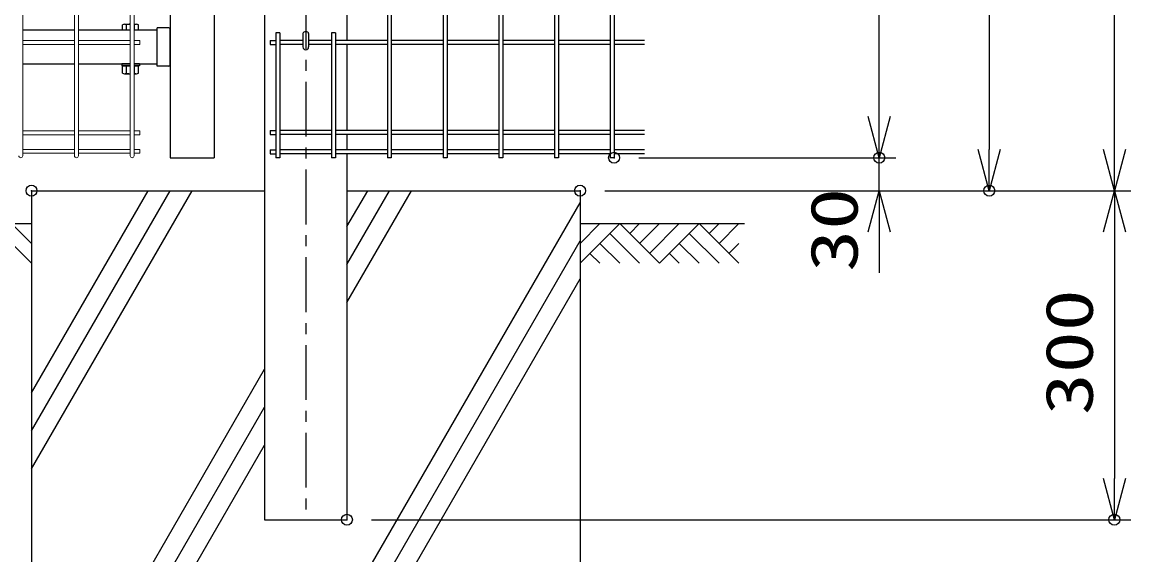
# Model space of a CAD drawing. Units: millimetres, scale not verified. Extents: x -6300 to 6300, y -4454 to 4456.
# Drawn here: x 2429 to 3440, y -1244 to -758 of the extents above; entities that cross this region are included whole.
import ezdxf
from ezdxf.enums import TextEntityAlignment as Align

# ---------------------------------------------------------------- set-up
doc = ezdxf.new("R2010")
doc.units = ezdxf.units.MM
doc.header["$LTSCALE"] = 20
doc.header["$PDMODE"] = 32
doc.header["$PDSIZE"] = 10
doc.linetypes.add('USER1', pattern=[4, 2.5, -0.5, 0.5, -0.5])
for name, color, linetype, lineweight in [('0-1_0', 4, 'Continuous', 25), ('0-3_LAYER04', 7, 'Continuous', 25), ('0-5_実線', 7, 'Continuous', 25), ('0-7_LAYER03', 7, 'Continuous', 25), ('0-8_EXTCNT-LMEC0', 4, 'Continuous', 25), ('0-E_LAYER05', 4, 'Continuous', 25)]:
    doc.layers.add(name, color=color, linetype=linetype, lineweight=lineweight)
doc.layers.add('0-2_DEFPOINTS', color=7, linetype='Continuous')
doc.styles.add('ＭＳ ゴシック', font='')
doc.styles.get('ＭＳ ゴシック').set_extended_font_data('MS Gothic')

# ---------------------------------------------------------------- blocks, each defined once
blk = doc.blocks.new('_Open30')
at = {"layer": '0-1_0', "color": 2}
blk.add_line((0, 0), (-20, 0), dxfattribs=at)
blk.add_lwpolyline([(-20, 5.36), (0, 0), (-20, -5.36)], dxfattribs=at)

msp = doc.modelspace()

# ---------------------------------------------------------------- linework, layer by layer
at = {"layer": '0-1_0', "color": 7, "linetype": 'USER1'}
msp.add_line((2687.59, 1507.35), (2687.59, -1211.96), dxfattribs=at)
at = {"layer": '0-1_0', "color": 2}
for p, q in [((3424.61, -874.46), (3424.61, 1475.77)), ((3310.58, 1065.54), (3310.58, -874.46)), ((3210.3, -844.46), (3210.3, 65.54)), ((3210.3, -844.46), (3210.3, -806.96)), ((3210.3, -911.96), (3210.3, -881.96)), ((3210.3, -949.46), (3210.3, -986.96)), ((3424.61, -949.46), (3424.61, -1174.46))]:
    msp.add_line(p, q, dxfattribs=at)
at = {"layer": '0-1_0', "lineweight": 15}
for p, q in [((2527.55, 1086.24), (2527.55, -880.16)), ((2531.15, 1086.24), (2531.15, -880.16)), ((2429.61, -163.18), (2429.61, -880.16)), ((2476.78, -163.18), (2476.78, -880.16)), ((2480.38, -163.18), (2480.38, -880.16)), ((2476.78, -775.16), (2429.61, -775.16)), ((2527.55, -775.16), (2480.38, -775.16)), ((2536.35, -775.16), (2531.15, -775.16)), ((2476.78, -778.76), (2429.61, -778.76)), ((2527.55, -778.76), (2480.38, -778.76)), ((2476.78, -857.31), (2429.61, -857.31)), ((2527.55, -857.31), (2480.38, -857.31)), ((2536.35, -857.31), (2531.15, -857.31)), ((2476.78, -860.91), (2429.61, -860.91)), ((2527.55, -860.91), (2480.38, -860.91)), ((2476.78, -874.31), (2429.61, -874.31)), ((2476.78, -877.91), (2429.61, -877.91)), ((2527.55, -874.31), (2480.38, -874.31)), ((2527.55, -877.91), (2480.38, -877.91)), ((2536.35, -874.31), (2531.15, -874.31))]:
    msp.add_line(p, q, dxfattribs=at)
at = {"layer": '0-1_0', "color": 7}
for p, q in [((2725.09, -659.26), (2725.09, -775.16)), ((2650.09, -749.46), (2650.09, -1211.96)), ((2429.61, -765.44), (2476.78, -765.44)), ((2480.38, -765.44), (2527.55, -765.44)), ((2520.62, -765.44), (2520.62, -760.76)), ((2520.62, -765.44), (2527.55, -765.44)), ((2522.44, -760.22), (2527.55, -760.22)), ((2524.26, -765.44), (2524.26, -760.76)), ((2531.15, -760.22), (2533.35, -760.22)), ((2531.15, -765.44), (2552.09, -765.44)), ((2531.15, -765.44), (2535.17, -765.44)), ((2531.53, -765.44), (2531.53, -760.76)), ((2535.17, -765.44), (2535.17, -760.76)), ((2562.89, -763.49), (2552.09, -763.49)), ((2564.09, -797.19), (2564.09, -764.69)), ((2684.99, -768.69), (2684.99, -780.96)), ((2690.19, -768.69), (2690.19, -780.96)), ((2725.09, -778.76), (2725.09, -857.13)), ((2429.61, -796.44), (2476.78, -796.44)), ((2480.38, -796.44), (2527.55, -796.44)), ((2520.62, -798.04), (2527.55, -798.04)), ((2520.62, -804.83), (2520.62, -798.04)), ((2524.26, -804.83), (2524.26, -798.04)), ((2531.15, -796.44), (2552.09, -796.44)), ((2531.15, -798.04), (2535.17, -798.04)), ((2531.53, -804.83), (2531.53, -798.04)), ((2535.17, -804.83), (2535.17, -798.04)), ((2522.44, -805.37), (2527.55, -805.37)), ((2531.15, -805.37), (2533.35, -805.37)), ((2725.09, -860.73), (2725.09, -874.76)), ((2725.09, -878.36), (2725.09, -1211.96)), ((2564.09, -881.96), (2604.09, -881.96)), ((2437.59, -911.96), (2437.59, -1611.96)), ((2437.59, -911.96), (2650.09, -911.96)), ((2437.59, -1165.54), (2584, -911.96)), ((2437.59, -1130.9), (2564, -911.96)), ((2437.59, -1096.26), (2544, -911.96)), ((2725.09, -911.96), (2937.59, -911.96)), ((2725.09, -1013.98), (2784, -911.96)), ((2725.09, -979.34), (2764, -911.96)), ((2725.09, -944.7), (2744, -911.96)), ((2937.59, -911.96), (2937.59, -1611.96)), ((2539.85, -1611.96), (2937.59, -923.05)), ((2559.85, -1611.96), (2937.59, -957.69)), ((2579.85, -1611.96), (2937.59, -992.33)), ((2437.59, -1442.67), (2650.09, -1074.61)), ((2437.59, -1477.31), (2650.09, -1109.25)), ((2437.59, -1511.95), (2650.09, -1143.89)), ((2650.09, -1211.96), (2725.09, -1211.96))]:
    msp.add_line(p, q, dxfattribs=at)
at = {"layer": '0-1_0', "color": 1}
for p, q in [((2991.12, -881.96), (3225.3, -881.96)), ((2991.12, -881.96), (3225.3, -881.96)), ((2960.09, -911.96), (3225.3, -911.96)), ((2960.09, -911.96), (3325.58, -911.96)), ((2960.09, -911.96), (3439.61, -911.96)), ((2960.09, -911.96), (3439.61, -911.96)), ((2747.59, -1211.96), (3439.61, -1211.96))]:
    msp.add_line(p, q, dxfattribs=at)
at = {"layer": '0-1_0', "color": 7}
msp.add_lwpolyline([(2562.89, -798.39), (2552.09, -798.39), (2552.09, -763.49)], dxfattribs=at)
at = {"layer": '0-1_0', "lineweight": 15}
for points in [[(2536.35, -775.16), (2536.35, -778.76), (2531.15, -778.76)], [(2536.35, -857.31), (2536.35, -860.91), (2531.15, -860.91)], [(2536.35, -874.31), (2536.35, -877.91), (2531.15, -877.91)]]:
    msp.add_lwpolyline(points, dxfattribs=at)
at = {"layer": '0-1_0', "color": 7}
for centre, radius, start, end in [((2522.44, -763.57), 3.35, 57.13278, 122.86722), ((2527.89, -772.82), 12.6, 91.57271, 106.77865), ((2527.89, -772.82), 12.6, 73.22135, 75.03048), ((2533.35, -763.57), 3.35, 57.13278, 122.86722), ((2562.89, -764.69), 1.2, 0, 90), ((2687.59, -780.96), 2.6, 180, 0), ((2562.89, -797.19), 1.2, 270, 0), ((2522.44, -802.02), 3.35, 237.13278, 302.86722), ((2527.89, -792.77), 12.6, 253.22135, 268.42729), ((2527.89, -792.77), 12.6, 284.96952, 286.77865), ((2533.35, -802.02), 3.35, 237.13278, 302.86722)]:
    msp.add_arc(centre, radius, start, end, dxfattribs=at)
at = {"layer": '0-1_0', "lineweight": 15}
for centre in [(2427.81, -880.16), (2478.58, -880.16), (2529.35, -880.16)]:
    msp.add_arc(centre, 1.8, 180, 0, dxfattribs=at)
at = {"layer": '0-1_0', "color": 7}
msp.add_ellipse((2687.59, -768.69), major_axis=(-2.6, 0), ratio=0.601815, start_param=3.1415927, end_param=6.2831853, dxfattribs=at)
at = {"layer": '0-2_DEFPOINTS'}
for p in [(2968.62, -881.96), (2968.62, -881.96), (3210.3, -881.96), (2437.59, -911.96), (2937.59, -911.96), (2937.59, -911.96), (3310.58, -911.96), (2725.09, -1211.96), (3424.61, -1211.96)]:
    msp.add_point(p, dxfattribs=at)
at = {"layer": '0-3_LAYER04'}
for p, q in [((2564.09, 1523.04), (2564.09, -881.96)), ((2604.09, -696.46), (2604.09, -881.96))]:
    msp.add_line(p, q, dxfattribs=at)
at = {"layer": '0-5_実線'}
for p, q in [((2519.89, -796.44), (2519.89, -798.04)), ((2527.55, -796.44), (2519.89, -796.44)), ((2527.55, -798.04), (2519.89, -798.04)), ((2535.89, -796.44), (2531.15, -796.44)), ((2535.89, -798.04), (2531.15, -798.04)), ((2535.89, -796.44), (2535.89, -798.04))]:
    msp.add_line(p, q, dxfattribs=at)
at = {"layer": '0-7_LAYER03'}
for p, q in [((937.59, -941.96), (2437.59, -941.96)), ((2937.59, -941.96), (3087.59, -941.96))]:
    msp.add_line(p, q, dxfattribs=at)
at = {"layer": '0-8_EXTCNT-LMEC0'}
for p, q in [((2437.59, -978.15), (2401.41, -941.96)), ((2437.59, -960.05), (2419.5, -941.96)), ((2937.59, -960.05), (2955.68, -941.96)), ((2937.59, -978.15), (2973.78, -941.96)), ((3009.96, -978.15), (2973.78, -941.96)), ((2982.82, -951.01), (2991.87, -941.96)), ((2991.87, -960.05), (3009.96, -941.96)), ((3000.92, -969.1), (3028.06, -941.96)), ((3009.96, -978.15), (3046.15, -941.96)), ((3082.34, -978.15), (3046.15, -941.96)), ((3055.2, -951.01), (3064.24, -941.96)), ((3064.24, -960.05), (3082.34, -941.96)), ((2964.73, -951.01), (2991.87, -978.15)), ((3037.1, -951.01), (3064.24, -978.15)), ((2946.64, -969.1), (2955.68, -978.15)), ((2955.68, -960.05), (2973.78, -978.15)), ((3019.01, -969.1), (3028.06, -978.15)), ((3028.06, -960.05), (3046.15, -978.15)), ((3073.29, -969.1), (3082.34, -960.05))]:
    msp.add_line(p, q, dxfattribs=at)
at = {"layer": '0-E_LAYER05'}
for p, q in [((2761.95, 103.04), (2761.95, -881.96)), ((2765.55, 103.04), (2765.55, -881.96)), ((2812.71, 103.04), (2812.71, -881.96)), ((2816.31, 103.04), (2816.31, -881.96)), ((2863.48, 103.04), (2863.48, -881.96)), ((2867.08, 103.04), (2867.08, -881.96)), ((2914.25, 103.04), (2914.25, -881.96)), ((2917.85, 103.04), (2917.85, -881.96)), ((2965.02, 103.04), (2965.02, -881.96)), ((2968.62, 103.04), (2968.62, -881.96)), ((2655.19, -775.16), (2655.19, -778.76)), ((2655.19, -775.16), (2660.39, -775.16)), ((2660.39, -768.16), (2660.39, -775.16)), ((2664.01, -768.16), (2660.39, -768.16)), ((2660.39, -775.16), (2660.41, -881.96)), ((2664.01, -768.16), (2664.01, -775.16)), ((2664.01, -775.16), (2664.01, -881.96)), ((2684.99, -775.16), (2664.01, -775.16)), ((2711.18, -775.16), (2690.19, -775.16)), ((2711.18, -768.16), (2711.18, -881.96)), ((2714.78, -768.16), (2711.18, -768.16)), ((2714.78, -768.16), (2714.78, -881.96)), ((2761.95, -775.16), (2714.78, -775.16)), ((2812.71, -775.16), (2765.55, -775.16)), ((2863.48, -775.16), (2816.31, -775.16)), ((2914.25, -775.16), (2867.08, -775.16)), ((2965.02, -775.16), (2917.85, -775.16)), ((2996.28, -775.16), (2968.62, -775.16)), ((2655.19, -778.76), (2660.39, -778.76)), ((2684.99, -778.76), (2664.01, -778.76)), ((2711.18, -778.76), (2690.19, -778.76)), ((2761.95, -778.76), (2714.78, -778.76)), ((2812.71, -778.76), (2765.55, -778.76)), ((2863.48, -778.76), (2816.31, -778.76)), ((2914.25, -778.76), (2867.08, -778.76)), ((2965.02, -778.76), (2917.85, -778.76)), ((2996.28, -778.76), (2968.62, -778.76)), ((2655.19, -857.13), (2660.39, -857.13)), ((2655.19, -857.13), (2655.19, -860.73)), ((2711.18, -857.13), (2664.01, -857.13)), ((2761.95, -857.13), (2714.78, -857.13)), ((2812.71, -857.13), (2765.55, -857.13)), ((2863.48, -857.13), (2816.31, -857.13)), ((2914.25, -857.13), (2867.08, -857.13)), ((2965.02, -857.13), (2917.85, -857.13)), ((2996.28, -857.13), (2968.62, -857.13)), ((2655.19, -860.73), (2660.39, -860.73)), ((2711.18, -860.73), (2664.01, -860.73)), ((2761.95, -860.73), (2714.78, -860.73)), ((2812.71, -860.73), (2765.55, -860.73)), ((2863.48, -860.73), (2816.31, -860.73)), ((2914.25, -860.73), (2867.08, -860.73)), ((2965.02, -860.73), (2917.85, -860.73)), ((2996.28, -860.73), (2968.62, -860.73)), ((2655.19, -874.76), (2660.39, -874.76)), ((2655.19, -874.76), (2655.19, -878.36)), ((2655.19, -878.36), (2660.39, -878.36)), ((2711.18, -874.76), (2664.01, -874.76)), ((2711.18, -878.36), (2664.01, -878.36)), ((2761.95, -874.76), (2714.78, -874.76)), ((2761.95, -878.36), (2714.78, -878.36)), ((2812.71, -874.76), (2765.55, -874.76)), ((2812.71, -878.36), (2765.55, -878.36)), ((2863.48, -874.76), (2816.31, -874.76)), ((2863.48, -878.36), (2816.31, -878.36)), ((2914.25, -874.76), (2867.08, -874.76)), ((2914.25, -878.36), (2867.08, -878.36)), ((2965.02, -874.76), (2917.85, -874.76)), ((2965.02, -878.36), (2917.85, -878.36)), ((2996.28, -874.76), (2968.62, -874.76)), ((2996.28, -878.36), (2968.62, -878.36)), ((2664.01, -881.96), (2660.41, -881.96)), ((2714.78, -881.96), (2711.18, -881.96)), ((2765.55, -881.96), (2761.95, -881.96)), ((2816.31, -881.96), (2812.71, -881.96)), ((2867.08, -881.96), (2863.48, -881.96)), ((2917.85, -881.96), (2914.25, -881.96)), ((2968.62, -881.96), (2965.02, -881.96))]:
    msp.add_line(p, q, dxfattribs=at)

# ---------------------------------------------------------------- block references
at = {"layer": '0-1_0', "xscale": 1.875, "yscale": 1.875}
for p, rotation in [((3210.3, -881.96), 270), ((3210.3, -881.96), 270), ((3310.58, -911.96), 270), ((3424.61, -911.96), 270), ((3210.3, -911.96), 90), ((3424.61, -911.96), 90), ((3424.61, -1211.96), 270)]:
    msp.add_blockref('_Open30', p, dxfattribs=dict(at, rotation=rotation))

# ---------------------------------------------------------------- texts
at = {"layer": '0-1_0', "color": 3, "style": 'ＭＳ ゴシック', "width": 1.3}
for s, p in [('30', (3203.63, -985.89)), ('300', (3417.94, -1116.6))]:
    msp.add_text(s, height=43.26, rotation=90, dxfattribs=at).set_placement(p, align=Align.BOTTOM_LEFT)

doc.saveas('drawing.dxf')
